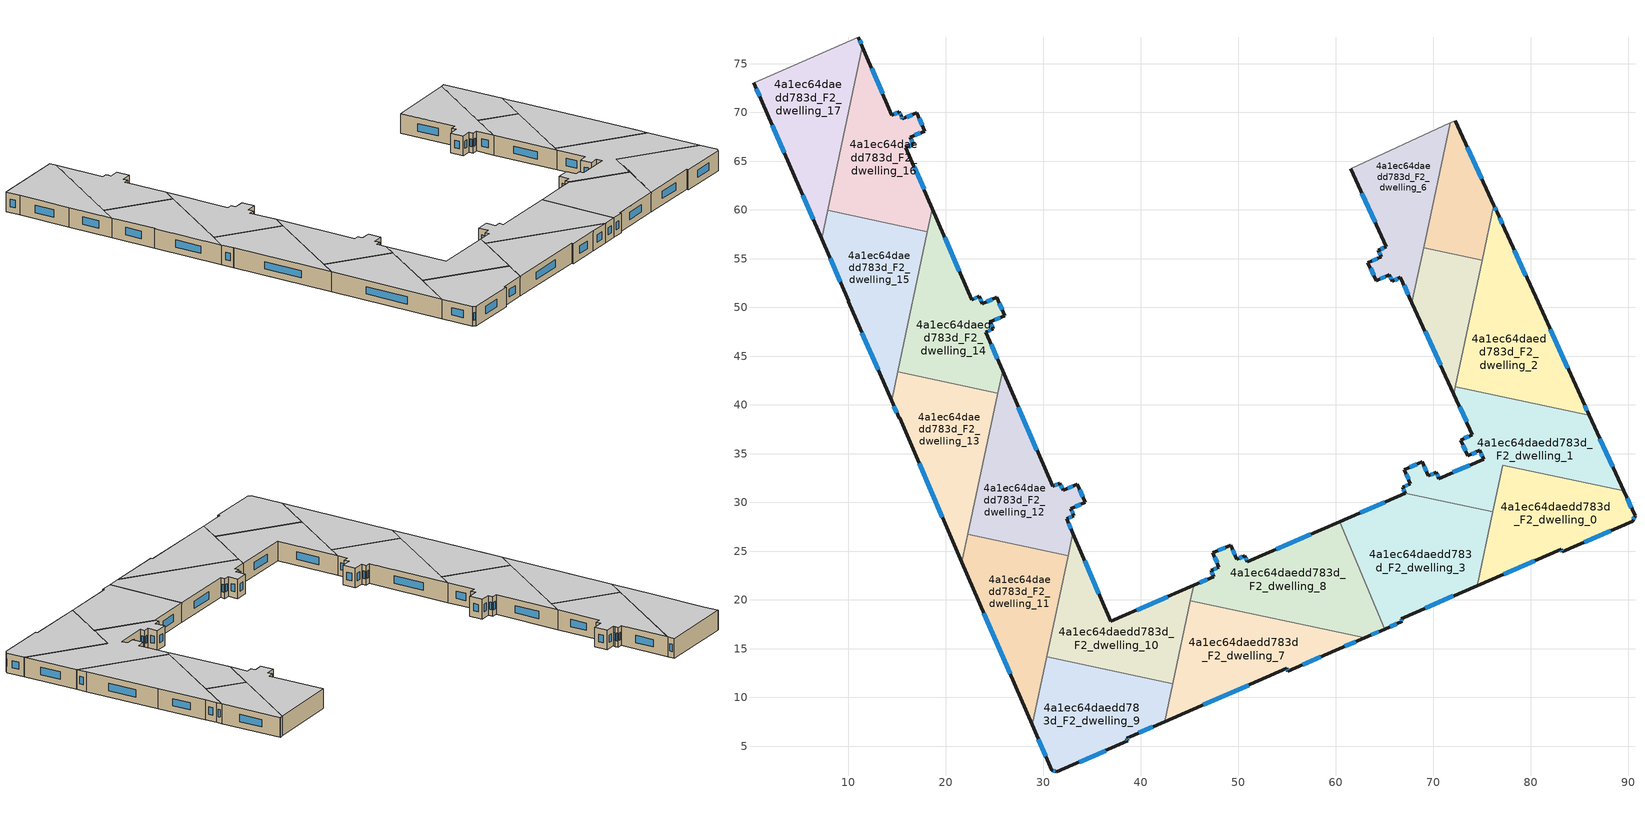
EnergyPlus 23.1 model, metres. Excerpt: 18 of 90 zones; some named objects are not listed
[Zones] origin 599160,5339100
4a1ec64daedd783d_F2_dwelling_0
 floor to 4a1ec64daedd783d_F1_dwelling_0 (EU_floor_Construction): 89.51,31.21 90.68,28.65 90.45,28.08 83.2,24.92 83.09,25.2 74.5,21.46 77.12,33.83 z6
 wall outside (EU_wall_Construction): 74.5,21.46 83.09,25.2 83.2,24.92 90.45,28.08 90.68,28.65 89.51,31.21 z6:9
 wall to 4a1ec64daedd783d_F2_dwelling_1 (EU_wall_Construction): 89.51,31.21 77.12,33.83 76.1,29.02 z6:9
 wall to 4a1ec64daedd783d_F2_dwelling_3 (EU_wall_Construction): 76.1,29.02 74.5,21.46 z6:9
 window (EU_Window_Construction): 90.31,29.45 89.88,30.4 / 90.52,28.26 90.61,28.47 / 85.47,25.91 88.18,27.09 / 83.13,25.11 83.17,25.01 / 77.19,22.64 80.4,24.03 z6.94:8.06
 ceiling to 4a1ec64daedd783d_F3_dwelling_0 (EU_floor_Construction): 90.45,28.08 90.68,28.65 89.51,31.21 77.12,33.83 74.5,21.46 83.09,25.2 83.2,24.92 z9
4a1ec64daedd783d_F2_dwelling_1
 floor to 4a1ec64daedd783d_F1_dwelling_1 (EU_floor_Construction): 85.96,38.96 89.51,31.21 77.12,33.83 76.1,29.02 67.09,30.93 67.11,30.94 66.84,31.57 67.65,31.92 67.02,33.37 68.85,34.16 69.48,32.72 70.29,33.07 70.56,32.45 75.16,34.44 74.75,35.33 73.53,34.77 72.79,36.39 74.01,36.95 72.1,41.12 72.26,41.87 z6
 wall outside (EU_wall_Construction): 72.1,41.12 74.01,36.95 72.79,36.39 73.53,34.77 74.75,35.33 75.16,34.44 70.56,32.45 70.29,33.07 69.48,32.72 68.85,34.16 67.02,33.37 67.65,31.92 66.84,31.57 67.11,30.94 67.09,30.93 / 89.51,31.21 85.96,38.96 z6:9
 wall to 4a1ec64daedd783d_F2_dwelling_2 (EU_wall_Construction): 85.96,38.96 72.26,41.87 z6:9
 wall to 4a1ec64daedd783d_F2_dwelling_3 (EU_wall_Construction): 67.09,30.93 76.1,29.02 z6:9
 wall to 4a1ec64daedd783d_F2_dwelling_4 (EU_wall_Construction): 72.26,41.87 72.1,41.12 z6:9
 window (EU_Window_Construction): 67.39,31.81 67.09,31.68 / 67.22,32.91 67.45,32.37 / 68.28,33.91 67.59,33.62 / 69.28,33.17 69.05,33.71 / 70.04,32.96 69.73,32.83 / 70.48,32.64 70.38,32.87 / 73.72,33.82 72,33.07 / 74.88,35.05 75.03,34.72 / 73.92,34.94 74.37,35.15 / 73.02,35.89 73.3,35.28 / 73.62,36.78 73.17,36.57 / 72.69,39.81 73.41,38.26 / 88.4,33.64 87.07,36.53 / 66.92,31.37 67.02,31.14 z6.94:8.06
 ceiling to 4a1ec64daedd783d_F3_dwelling_1 (EU_floor_Construction): 89.51,31.21 85.96,38.96 72.26,41.87 72.1,41.12 74.01,36.95 72.79,36.39 73.53,34.77 74.75,35.33 75.16,34.44 70.56,32.45 70.29,33.07 69.48,32.72 68.85,34.16 67.02,33.37 67.65,31.92 66.84,31.57 67.11,30.94 67.09,30.93 76.1,29.02 77.12,33.83 z9
4a1ec64daedd783d_F2_dwelling_10
 floor to 4a1ec64daedd783d_F1_dwelling_10 (EU_floor_Construction): 45.41,21.5 43.27,11.42 30.33,14.16 33.02,26.83 36.92,17.8 z6
 wall outside (EU_wall_Construction): 45.41,21.5 36.92,17.8 33.02,26.83 z6:9
 wall to 4a1ec64daedd783d_F2_dwelling_9 (EU_wall_Construction): 30.33,14.16 43.27,11.42 z6:9
 wall to 4a1ec64daedd783d_F2_dwelling_7 (EU_wall_Construction): 43.27,11.42 45.08,19.92 z6:9
 wall to 4a1ec64daedd783d_F2_dwelling_11 (EU_wall_Construction): 32.53,24.55 30.33,14.16 z6:9
 wall to 4a1ec64daedd783d_F2_dwelling_12 (EU_wall_Construction): 33.02,26.83 32.53,24.55 z6:9
 wall to 4a1ec64daedd783d_F2_dwelling_8 (EU_wall_Construction): 45.08,19.92 45.41,21.5 z6:9
 window (EU_Window_Construction): 42.75,20.34 39.58,18.96 / 35.7,20.63 34.24,24 z6.94:8.06
 ceiling to 4a1ec64daedd783d_F3_dwelling_10 (EU_floor_Construction): 43.27,11.42 45.41,21.5 36.92,17.8 33.02,26.83 30.33,14.16 z9
4a1ec64daedd783d_F2_dwelling_11
 floor to 4a1ec64daedd783d_F1_dwelling_11 (EU_floor_Construction): 32.53,24.54 28.85,7.17 21.64,23.85 22.25,26.72 z6
 wall outside (EU_wall_Construction): 21.64,23.85 28.85,7.17 z6:9
 wall to 4a1ec64daedd783d_F2_dwelling_12 (EU_wall_Construction): 32.53,24.54 22.25,26.72 z6:9
 wall to 4a1ec64daedd783d_F2_dwelling_13 (EU_wall_Construction): 22.25,26.72 21.64,23.85 z6:9
 wall to 4a1ec64daedd783d_F2_dwelling_9 (EU_wall_Construction): 28.85,7.17 30.33,14.16 z6:9
 window (EU_Window_Construction): 23.9,18.63 26.59,12.4 z6.94:8.06
 ceiling to 4a1ec64daedd783d_F3_dwelling_11 (EU_floor_Construction): 28.85,7.17 32.53,24.54 22.25,26.72 21.64,23.85 z9
4a1ec64daedd783d_F2_dwelling_12
 floor to 4a1ec64daedd783d_F1_dwelling_12 (EU_floor_Construction): 25.81,43.5 30.94,31.64 31.7,31.97 32.01,31.24 33.49,31.88 34.3,30.01 32.82,29.37 33.14,28.64 32.38,28.31 33.02,26.83 32.53,24.54 22.25,26.72 z6
 wall outside (EU_wall_Construction): 33.02,26.83 32.38,28.31 33.14,28.64 32.82,29.37 34.3,30.01 33.49,31.88 32.01,31.24 31.7,31.97 30.94,31.64 25.81,43.5 z6:9
 wall to 4a1ec64daedd783d_F2_dwelling_14 (EU_wall_Construction): 25.81,43.5 25.32,41.2 z6:9
 wall to 4a1ec64daedd783d_F2_dwelling_13 (EU_wall_Construction): 25.32,41.2 22.25,26.73 z6:9
 window (EU_Window_Construction): 31.46,31.87 31.17,31.74 / 31.91,31.47 31.79,31.74 / 33.03,31.68 32.47,31.44 / 34.05,30.59 33.74,31.29 / 33.28,29.57 33.84,29.81 / 33.04,28.87 32.92,29.14 / 32.61,28.41 32.9,28.54 / 32.82,27.3 32.58,27.85 / 29.33,35.36 27.41,39.78 z6.94:8.06
 ceiling to 4a1ec64daedd783d_F3_dwelling_12 (EU_floor_Construction): 32.53,24.54 33.02,26.83 32.38,28.31 33.14,28.64 32.82,29.37 34.3,30.01 33.49,31.88 32.01,31.24 31.7,31.97 30.94,31.64 25.81,43.5 22.25,26.72 z9
4a1ec64daedd783d_F2_dwelling_13
 floor to 4a1ec64daedd783d_F1_dwelling_13 (EU_floor_Construction): 25.32,41.2 21.64,23.85 15.24,38.66 15.19,38.63 14.42,40.41 15.05,43.38 z6
 wall outside (EU_wall_Construction): 14.42,40.41 15.19,38.63 15.24,38.66 21.64,23.85 z6:9
 wall to 4a1ec64daedd783d_F2_dwelling_14 (EU_wall_Construction): 25.32,41.2 15.05,43.38 z6:9
 wall to 4a1ec64daedd783d_F2_dwelling_15 (EU_wall_Construction): 15.05,43.38 14.42,40.41 z6:9
 window (EU_Window_Construction): 17.25,34.02 19.63,28.5 / 14.66,39.85 14.95,39.19 z6.94:8.06
 ceiling to 4a1ec64daedd783d_F3_dwelling_13 (EU_floor_Construction): 21.64,23.85 25.32,41.2 15.05,43.38 14.42,40.41 15.19,38.63 15.24,38.66 z9
4a1ec64daedd783d_F2_dwelling_14
 floor to 4a1ec64daedd783d_F1_dwelling_14 (EU_floor_Construction): 18.61,60.14 22.65,50.79 23.41,51.12 23.73,50.4 25.2,51.04 26.02,49.16 24.54,48.52 24.85,47.79 24.09,47.47 25.81,43.5 25.32,41.2 15.05,43.38 z6
 wall outside (EU_wall_Construction): 25.81,43.5 24.09,47.47 24.85,47.79 24.54,48.52 26.02,49.16 25.2,51.04 23.73,50.4 23.41,51.12 22.65,50.79 18.61,60.14 z6:9
 wall to 4a1ec64daedd783d_F2_dwelling_16 (EU_wall_Construction): 18.61,60.14 18.11,57.78 z6:9
 wall to 4a1ec64daedd783d_F2_dwelling_15 (EU_wall_Construction): 18.11,57.78 15.05,43.38 z6:9
 window (EU_Window_Construction): 23.17,51.02 22.89,50.9 / 23.63,50.62 23.51,50.9 / 24.74,50.84 24.19,50.6 / 25.76,49.75 25.46,50.45 / 25,48.72 25.55,48.96 / 24.75,48.02 24.63,48.29 / 24.33,47.57 24.61,47.69 / 25.27,44.75 24.63,46.22 / 21.38,53.73 19.88,57.21 z6.94:8.06
 ceiling to 4a1ec64daedd783d_F3_dwelling_14 (EU_floor_Construction): 25.32,41.2 25.81,43.5 24.09,47.47 24.85,47.79 24.54,48.52 26.02,49.16 25.2,51.04 23.73,50.4 23.41,51.12 22.65,50.79 18.61,60.14 15.05,43.38 z9
4a1ec64daedd783d_F2_dwelling_15
 floor to 4a1ec64daedd783d_F1_dwelling_15 (EU_floor_Construction): 18.11,57.79 14.42,40.41 10.01,50.61 10.05,50.63 7.26,57.03 7.88,59.96 z6
 wall outside (EU_wall_Construction): 7.26,57.03 10.05,50.63 10.01,50.61 14.42,40.41 z6:9
 wall to 4a1ec64daedd783d_F2_dwelling_16 (EU_wall_Construction): 18.11,57.79 7.88,59.96 z6:9
 wall to 4a1ec64daedd783d_F2_dwelling_17 (EU_wall_Construction): 7.88,59.96 7.26,57.03 z6:9
 window (EU_Window_Construction): 11.39,47.41 13.04,43.6 / 8.13,55.02 9.17,52.64 z6.94:8.06
 ceiling to 4a1ec64daedd783d_F3_dwelling_15 (EU_floor_Construction): 14.42,40.41 18.11,57.79 7.88,59.96 7.26,57.03 10.05,50.63 10.01,50.61 z9
4a1ec64daedd783d_F2_dwelling_16
 floor to 4a1ec64daedd783d_F1_dwelling_16 (EU_floor_Construction): 17.02,69.97 17.83,68.09 16.35,67.45 16.66,66.73 15.91,66.4 18.61,60.14 18.11,57.79 7.88,59.96 11.44,76.73 14.46,69.73 15.22,70.05 15.4,69.64 15.54,69.33 z6
 wall outside (EU_wall_Construction): 18.61,60.14 15.91,66.4 16.66,66.73 16.35,67.45 17.83,68.09 17.02,69.97 15.54,69.33 15.4,69.64 15.22,70.05 14.46,69.73 11.44,76.73 z6:9
 wall to 4a1ec64daedd783d_F2_dwelling_17 (EU_wall_Construction): 11.44,76.73 7.88,59.96 z6:9
 window (EU_Window_Construction): 14.99,69.95 14.7,69.83 / 15.35,69.77 15.28,69.92 / 15.5,69.43 15.44,69.54 / 16.55,69.77 16,69.53 / 17.57,68.68 17.27,69.38 / 16.81,67.65 17.36,67.89 / 16.56,66.95 16.45,67.23 / 16.14,66.5 16.43,66.62 / 17.76,62.1 16.75,64.44 / 13.51,71.92 12.39,74.53 z6.94:8.06
 ceiling to 4a1ec64daedd783d_F3_dwelling_16 (EU_floor_Construction): 18.11,57.79 18.61,60.14 15.91,66.4 16.66,66.73 16.35,67.45 17.83,68.09 17.02,69.97 15.54,69.33 15.4,69.64 15.22,70.05 14.46,69.73 11.44,76.73 7.88,59.96 z9
4a1ec64daedd783d_F2_dwelling_17
 floor to 4a1ec64daedd783d_F1_dwelling_17 (EU_floor_Construction): 11,77.73 11.44,76.73 7.26,57.03 4.43,63.51 1.18,71.02 0.26,73.04 0.32,73.06 z6
 wall outside (EU_wall_Construction): 11.44,76.73 11,77.73 / 0.26,73.04 1.18,71.02 4.43,63.51 7.26,57.03 z6:9
 wall adiabatic (EU_wall_Construction): 11,77.73 0.32,73.06 0.26,73.04 z6:9
 window (EU_Window_Construction): 11.3,77.04 11.14,77.42 / 5.32,61.48 6.37,59.06 / 2.2,68.67 3.41,65.87 / 0.55,72.41 0.89,71.65 z6.94:8.06
 ceiling to 4a1ec64daedd783d_F3_dwelling_17 (EU_floor_Construction): 7.26,57.03 11.44,76.73 11,77.73 0.32,73.06 0.26,73.04 1.18,71.02 4.43,63.51 z9
4a1ec64daedd783d_F2_dwelling_2
 floor to 4a1ec64daedd783d_F1_dwelling_2 (EU_floor_Construction): 77.31,58.03 80.49,51.08 85.3,40.42 85.96,38.96 72.26,41.87 76.2,60.49 76.54,59.75 z6
 wall outside (EU_wall_Construction): 85.96,38.96 85.3,40.42 80.49,51.08 77.31,58.03 76.54,59.75 76.2,60.49 z6:9
 wall to 4a1ec64daedd783d_F2_dwelling_5 (EU_wall_Construction): 76.2,60.49 75.01,54.84 z6:9
 wall to 4a1ec64daedd783d_F2_dwelling_4 (EU_wall_Construction): 75.01,54.84 72.26,41.87 z6:9
 window (EU_Window_Construction): 77.07,58.57 76.78,59.21 / 79.49,53.26 78.31,55.85 / 83.79,43.76 82,47.74 / 85.75,39.42 85.51,39.96 / 76.44,59.98 76.31,60.26 z6.94:8.06
 ceiling to 4a1ec64daedd783d_F3_dwelling_2 (EU_floor_Construction): 85.96,38.96 85.3,40.42 80.49,51.08 77.31,58.03 76.54,59.75 76.2,60.49 72.26,41.87 z9
4a1ec64daedd783d_F2_dwelling_3
 floor to 4a1ec64daedd783d_F1_dwelling_3 (EU_floor_Construction): 76.1,29.02 74.5,21.46 66.7,18.08 66.8,17.79 65.01,17.01 60.41,28.02 67.09,30.93 z6
 wall outside (EU_wall_Construction): 65.01,17.01 66.8,17.79 66.7,18.08 74.5,21.46 / 67.09,30.93 60.41,28.02 z6:9
 wall to 4a1ec64daedd783d_F2_dwelling_8 (EU_wall_Construction): 60.41,28.02 65.01,17.01 z6:9
 window (EU_Window_Construction): 69.14,19.14 72.05,20.4 / 66.77,17.88 66.73,17.99 / 65.57,17.25 66.24,17.54 / 65,30.02 62.5,28.94 z6.94:8.06
 ceiling to 4a1ec64daedd783d_F3_dwelling_3 (EU_floor_Construction): 74.5,21.46 76.1,29.02 67.09,30.93 60.41,28.02 65.01,17.01 66.8,17.79 66.7,18.08 z9
4a1ec64daedd783d_F2_dwelling_4
 floor to 4a1ec64daedd783d_F1_dwelling_4 (EU_floor_Construction): 75.01,54.84 72.1,41.12 67.8,50.48 69,56.11 z6
 wall outside (EU_wall_Construction): 67.8,50.48 72.1,41.12 z6:9
 wall to 4a1ec64daedd783d_F2_dwelling_5 (EU_wall_Construction): 75.01,54.84 69,56.11 z6:9
 wall to 4a1ec64daedd783d_F2_dwelling_6 (EU_wall_Construction): 69,56.11 67.8,50.48 z6:9
 window (EU_Window_Construction): 69.15,47.54 70.75,44.05 z6.94:8.06
 ceiling to 4a1ec64daedd783d_F3_dwelling_4 (EU_floor_Construction): 72.1,41.12 75.01,54.84 69,56.11 67.8,50.48 z9
4a1ec64daedd783d_F2_dwelling_5
 floor to 4a1ec64daedd783d_F1_dwelling_5 (EU_floor_Construction): 72.26,69.16 76.2,60.49 75.01,54.84 69,56.11 71.71,68.92 72.14,69.11 z6
 wall outside (EU_wall_Construction): 76.2,60.49 72.26,69.16 z6:9
 wall adiabatic (EU_wall_Construction): 72.26,69.16 72.14,69.11 71.71,68.92 z6:9
 wall to 4a1ec64daedd783d_F2_dwelling_6 (EU_wall_Construction): 71.71,68.92 69,56.11 z6:9
 window (EU_Window_Construction): 74.97,63.21 73.49,66.44 z6.94:8.06
 ceiling to 4a1ec64daedd783d_F3_dwelling_5 (EU_floor_Construction): 75.01,54.84 76.2,60.49 72.26,69.16 72.14,69.11 71.71,68.92 69,56.11 z9
4a1ec64daedd783d_F2_dwelling_6
 floor to 4a1ec64daedd783d_F1_dwelling_6 (EU_floor_Construction): 71.71,68.92 67.8,50.48 66.61,53.07 65.79,52.69 65.49,53.36 64.13,52.73 63.29,54.58 64.64,55.2 64.34,55.86 65.16,56.24 61.5,64.23 z6
 wall outside (EU_wall_Construction): 61.5,64.23 65.16,56.24 64.34,55.86 64.64,55.2 63.29,54.58 64.13,52.73 65.49,53.36 65.79,52.69 66.61,53.07 67.8,50.48 z6:9
 wall adiabatic (EU_wall_Construction): 71.71,68.92 61.5,64.23 z6:9
 window (EU_Window_Construction): 63.55,54 63.87,53.31 / 64.22,55 63.71,54.77 / 64.43,55.65 64.55,55.41 / 64.9,56.12 64.6,55.98 / 62.65,61.73 64.01,58.74 / 66.99,52.26 67.43,51.29 / 66.05,52.81 66.36,52.95 / 65.58,53.15 65.7,52.9 / 64.56,52.93 65.06,53.16 z6.94:8.06
 ceiling to 4a1ec64daedd783d_F3_dwelling_6 (EU_floor_Construction): 67.8,50.48 71.71,68.92 61.5,64.23 65.16,56.24 64.34,55.86 64.64,55.2 63.29,54.58 64.13,52.73 65.49,53.36 65.79,52.69 66.61,53.07 z9
4a1ec64daedd783d_F2_dwelling_7
 floor to 4a1ec64daedd783d_F1_dwelling_7 (EU_floor_Construction): 62.98,16.13 59.98,14.82 55.07,12.7 54.97,12.97 42.45,7.52 45.07,19.92 z6
 wall outside (EU_wall_Construction): 42.45,7.52 54.97,12.97 55.07,12.7 59.98,14.82 62.98,16.13 z6:9
 wall to 4a1ec64daedd783d_F2_dwelling_8 (EU_wall_Construction): 62.98,16.13 45.07,19.92 z6:9
 wall to 4a1ec64daedd783d_F2_dwelling_9 (EU_wall_Construction): 43.27,11.42 42.45,7.52 z6:9
 window (EU_Window_Construction): 60.92,15.23 62.04,15.72 / 56.61,13.36 58.44,14.16 / 55,12.89 55.04,12.79 / 46.37,9.23 51.04,11.27 z6.94:8.06
 ceiling to 4a1ec64daedd783d_F3_dwelling_7 (EU_floor_Construction): 59.98,14.82 62.98,16.13 45.07,19.92 42.45,7.52 54.97,12.97 55.07,12.7 z9
4a1ec64daedd783d_F2_dwelling_8
 floor to 4a1ec64daedd783d_F1_dwelling_8 (EU_floor_Construction): 60.41,28.02 65.01,17.01 62.98,16.13 45.07,19.92 45.41,21.5 47.47,22.39 47.2,23.02 48.01,23.37 47.38,24.82 49.21,25.62 49.84,24.17 50.65,24.52 50.93,23.9 z6
 wall outside (EU_wall_Construction): 60.41,28.02 50.93,23.9 50.65,24.52 49.84,24.17 49.21,25.62 47.38,24.82 48.01,23.37 47.2,23.02 47.47,22.39 45.41,21.5 / 62.98,16.13 65.01,17.01 z6:9
 window (EU_Window_Construction): 48.64,25.37 47.95,25.07 / 49.64,24.62 49.41,25.16 / 50.4,24.41 50.09,24.28 / 50.84,24.09 50.74,24.33 / 57.44,26.73 53.9,25.19 / 63.62,16.4 64.38,16.73 / 46.82,22.11 46.05,21.78 / 47.28,22.82 47.38,22.59 / 47.75,23.26 47.45,23.13 / 47.58,24.37 47.81,23.83 z6.94:8.06
 ceiling to 4a1ec64daedd783d_F3_dwelling_8 (EU_floor_Construction): 65.01,17.01 60.41,28.02 50.93,23.9 50.65,24.52 49.84,24.17 49.21,25.62 47.38,24.82 48.01,23.37 47.2,23.02 47.47,22.39 45.41,21.5 45.07,19.92 62.98,16.13 z9
4a1ec64daedd783d_F2_dwelling_9
 floor to 4a1ec64daedd783d_F1_dwelling_9 (EU_floor_Construction): 43.27,11.42 42.45,7.52 38.57,5.84 38.66,5.54 31.38,2.36 30.85,2.54 28.85,7.17 30.33,14.16 z6
 wall outside (EU_wall_Construction): 28.85,7.17 30.85,2.54 31.38,2.36 38.66,5.54 38.57,5.84 42.45,7.52 z6:9
 window (EU_Window_Construction): 39.78,6.37 41.23,6.99 / 38.63,5.63 38.6,5.74 / 33.66,3.35 36.38,4.54 / 31.02,2.48 31.21,2.41 / 29.47,5.72 30.22,3.99 z6.94:8.06
 ceiling to 4a1ec64daedd783d_F3_dwelling_9 (EU_floor_Construction): 42.45,7.52 43.27,11.42 30.33,14.16 28.85,7.17 30.85,2.54 31.38,2.36 38.66,5.54 38.57,5.84 z9
[Building]
EU S2 Campaign: North Axis=0; Terrain=City; Solar Distribution=FullExterior
[Site:Location]
Vienna: Latitude=48; Longitude=16.5; Time Zone=1; Elevation=183
[SizingPeriod:WeatherFileDays]
AnnualSizingPeriod: Begin Month=1; Begin Day of Month=1; End Month=12; End Day of Month=31; Day of Week for Start Day=Monday; Use Weather File Daylight Saving Period=No; Use Weather File Rain and Snow Indicators=No
[MATERIAL]
EU_InternalMass_Material: Roughness=MediumRough; Thickness=0.1; Conductivity=1; Density=1800; Specific Heat=900; Thermal Absorptance=0.9; Solar Absorptance=0.7; Visible Absorptance=0.7
[MATERIAL:NOMASS] Roughness=MediumRough; Thermal Absorptance=0.9; Solar Absorptance=0.7; Visible Absorptance=0.7
Name | Thermal Resistance
EU_wall_NoMass | 0.914258
EU_floor_NoMass | 1.09711
[WINDOWMATERIAL:SIMPLEGLAZINGSYSTEM]
EU_Window_SimpleGlazing: UFactor=2.09642; Solar Heat Gain Coefficient=0.65; Visible Transmittance=0.65
[CONSTRUCTION]
EU_wall_Construction: EU_wall_NoMass
EU_floor_Construction: EU_floor_NoMass
EU_Window_Construction: EU_Window_SimpleGlazing
EU_InternalMass_Construction: EU_InternalMass_Material
[ZONE] Type=1; Multiplier=1; Ceiling Height=autocalculate; Floor Area=autocalculate; Part of Total Floor Area=Yes
Name | Volume
4a1ec64daedd783d_F2_dwelling_0 | 325.647
4a1ec64daedd783d_F2_dwelling_1 | 408.702
4a1ec64daedd783d_F2_dwelling_10 | 325.064
4a1ec64daedd783d_F2_dwelling_11 | 326.219
4a1ec64daedd783d_F2_dwelling_12 | 326.174
4a1ec64daedd783d_F2_dwelling_13 | 325.652
4a1ec64daedd783d_F2_dwelling_14 | 325.607
4a1ec64daedd783d_F2_dwelling_15 | 325.638
4a1ec64daedd783d_F2_dwelling_16 | 325.633
4a1ec64daedd783d_F2_dwelling_17 | 325.603
4a1ec64daedd783d_F2_dwelling_2 | 400.353
4a1ec64daedd783d_F2_dwelling_3 | 418.328
4a1ec64daedd783d_F2_dwelling_4 | 182.31
4a1ec64daedd783d_F2_dwelling_5 | 182.321
4a1ec64daedd783d_F2_dwelling_6 | 273.592
4a1ec64daedd783d_F2_dwelling_7 | 345.525
4a1ec64daedd783d_F2_dwelling_8 | 393.91
4a1ec64daedd783d_F2_dwelling_9 | 325.06
[INTERNALMASS] Construction=EU_InternalMass_Construction
Name | Zone or ZoneList | Surface Area
4a1ec64daedd783d_F2_dwelling_0_EU_InternalMass | 4a1ec64daedd783d_F2_dwelling_0 | 108.548
4a1ec64daedd783d_F2_dwelling_1_EU_InternalMass | 4a1ec64daedd783d_F2_dwelling_1 | 136.229
4a1ec64daedd783d_F2_dwelling_2_EU_InternalMass | 4a1ec64daedd783d_F2_dwelling_2 | 133.452
4a1ec64daedd783d_F2_dwelling_3_EU_InternalMass | 4a1ec64daedd783d_F2_dwelling_3 | 139.453
4a1ec64daedd783d_F2_dwelling_4_EU_InternalMass | 4a1ec64daedd783d_F2_dwelling_4 | 60.7695
4a1ec64daedd783d_F2_dwelling_5_EU_InternalMass | 4a1ec64daedd783d_F2_dwelling_5 | 60.7738
4a1ec64daedd783d_F2_dwelling_6_EU_InternalMass | 4a1ec64daedd783d_F2_dwelling_6 | 91.195
4a1ec64daedd783d_F2_dwelling_7_EU_InternalMass | 4a1ec64daedd783d_F2_dwelling_7 | 115.174
4a1ec64daedd783d_F2_dwelling_8_EU_InternalMass | 4a1ec64daedd783d_F2_dwelling_8 | 131.295
4a1ec64daedd783d_F2_dwelling_9_EU_InternalMass | 4a1ec64daedd783d_F2_dwelling_9 | 108.354
4a1ec64daedd783d_F2_dwelling_10_EU_InternalMass | 4a1ec64daedd783d_F2_dwelling_10 | 108.354
4a1ec64daedd783d_F2_dwelling_11_EU_InternalMass | 4a1ec64daedd783d_F2_dwelling_11 | 108.738
4a1ec64daedd783d_F2_dwelling_12_EU_InternalMass | 4a1ec64daedd783d_F2_dwelling_12 | 108.725
4a1ec64daedd783d_F2_dwelling_13_EU_InternalMass | 4a1ec64daedd783d_F2_dwelling_13 | 108.552
4a1ec64daedd783d_F2_dwelling_14_EU_InternalMass | 4a1ec64daedd783d_F2_dwelling_14 | 108.534
4a1ec64daedd783d_F2_dwelling_15_EU_InternalMass | 4a1ec64daedd783d_F2_dwelling_15 | 108.547
4a1ec64daedd783d_F2_dwelling_16_EU_InternalMass | 4a1ec64daedd783d_F2_dwelling_16 | 108.544
4a1ec64daedd783d_F2_dwelling_17_EU_InternalMass | 4a1ec64daedd783d_F2_dwelling_17 | 108.534
[OTHEREQUIPMENT] Fuel Type=Electricity; Design Level Calculation Method=Watts/Area; Power per Zone Floor Area=1; Fraction Latent=0; Fraction Radiant=0; Fraction Lost=0; Carbon Dioxide Generation Rate=0; EndUse Subcategory=EU_Step8_InternalGains
Name | Zone or ZoneList or Space or SpaceList | Schedule
EU_Step8_InternalGain_4a1ec64daedd783d_F2_dwelling_0_f000 | 4a1ec64daedd783d_F2_dwelling_0 | EU_Step8_GainSchedule_4a1ec64daedd783d_F2_dwelling_0_f000
EU_Step8_InternalGain_4a1ec64daedd783d_F2_dwelling_1_f000 | 4a1ec64daedd783d_F2_dwelling_1 | EU_Step8_GainSchedule_4a1ec64daedd783d_F2_dwelling_1_f000
EU_Step8_InternalGain_4a1ec64daedd783d_F2_dwelling_2_f000 | 4a1ec64daedd783d_F2_dwelling_2 | EU_Step8_GainSchedule_4a1ec64daedd783d_F2_dwelling_2_f000
EU_Step8_InternalGain_4a1ec64daedd783d_F2_dwelling_3_f000 | 4a1ec64daedd783d_F2_dwelling_3 | EU_Step8_GainSchedule_4a1ec64daedd783d_F2_dwelling_3_f000
EU_Step8_InternalGain_4a1ec64daedd783d_F2_dwelling_4_f000 | 4a1ec64daedd783d_F2_dwelling_4 | EU_Step8_GainSchedule_4a1ec64daedd783d_F2_dwelling_4_f000
EU_Step8_InternalGain_4a1ec64daedd783d_F2_dwelling_5_f000 | 4a1ec64daedd783d_F2_dwelling_5 | EU_Step8_GainSchedule_4a1ec64daedd783d_F2_dwelling_5_f000
EU_Step8_InternalGain_4a1ec64daedd783d_F2_dwelling_6_f000 | 4a1ec64daedd783d_F2_dwelling_6 | EU_Step8_GainSchedule_4a1ec64daedd783d_F2_dwelling_6_f000
EU_Step8_InternalGain_4a1ec64daedd783d_F2_dwelling_7_f000 | 4a1ec64daedd783d_F2_dwelling_7 | EU_Step8_GainSchedule_4a1ec64daedd783d_F2_dwelling_7_f000
EU_Step8_InternalGain_4a1ec64daedd783d_F2_dwelling_8_f000 | 4a1ec64daedd783d_F2_dwelling_8 | EU_Step8_GainSchedule_4a1ec64daedd783d_F2_dwelling_8_f000
EU_Step8_InternalGain_4a1ec64daedd783d_F2_dwelling_9_f000 | 4a1ec64daedd783d_F2_dwelling_9 | EU_Step8_GainSchedule_4a1ec64daedd783d_F2_dwelling_9_f000
EU_Step8_InternalGain_4a1ec64daedd783d_F2_dwelling_10_f000 | 4a1ec64daedd783d_F2_dwelling_10 | EU_Step8_GainSchedule_4a1ec64daedd783d_F2_dwelling_10_f000
EU_Step8_InternalGain_4a1ec64daedd783d_F2_dwelling_11_f000 | 4a1ec64daedd783d_F2_dwelling_11 | EU_Step8_GainSchedule_4a1ec64daedd783d_F2_dwelling_11_f000
EU_Step8_InternalGain_4a1ec64daedd783d_F2_dwelling_12_f000 | 4a1ec64daedd783d_F2_dwelling_12 | EU_Step8_GainSchedule_4a1ec64daedd783d_F2_dwelling_12_f000
EU_Step8_InternalGain_4a1ec64daedd783d_F2_dwelling_13_f000 | 4a1ec64daedd783d_F2_dwelling_13 | EU_Step8_GainSchedule_4a1ec64daedd783d_F2_dwelling_13_f000
EU_Step8_InternalGain_4a1ec64daedd783d_F2_dwelling_14_f000 | 4a1ec64daedd783d_F2_dwelling_14 | EU_Step8_GainSchedule_4a1ec64daedd783d_F2_dwelling_14_f000
EU_Step8_InternalGain_4a1ec64daedd783d_F2_dwelling_15_f000 | 4a1ec64daedd783d_F2_dwelling_15 | EU_Step8_GainSchedule_4a1ec64daedd783d_F2_dwelling_15_f000
EU_Step8_InternalGain_4a1ec64daedd783d_F2_dwelling_16_f000 | 4a1ec64daedd783d_F2_dwelling_16 | EU_Step8_GainSchedule_4a1ec64daedd783d_F2_dwelling_16_f000
EU_Step8_InternalGain_4a1ec64daedd783d_F2_dwelling_17_f000 | 4a1ec64daedd783d_F2_dwelling_17 | EU_Step8_GainSchedule_4a1ec64daedd783d_F2_dwelling_17_f000
[ZONEVENTILATION:DESIGNFLOWRATE] Schedule=EU_AlwaysOn; Design Flow Rate Calculation Method=AirChanges/Hour; Air Changes per Hour=0.546891; Ventilation Type=Natural; Fan Pressure Rise=0; Fan Total Efficiency=1; Constant Term Coefficient=1; Temperature Term Coefficient=0; Velocity Term Coefficient=0; Velocity Squared Term Coefficient=0; Minimum Indoor Temperature=-100; Maximum Indoor Temperature=100; Delta Temperature=-100; Minimum Outdoor Temperature=-100; Maximum Outdoor Temperature=100; Maximum Wind Speed=40
Name | Zone or ZoneList or Space or SpaceList
EU_ConstantAir_4a1ec64daedd783d_F2_dwelling_0 | 4a1ec64daedd783d_F2_dwelling_0
EU_ConstantAir_4a1ec64daedd783d_F2_dwelling_1 | 4a1ec64daedd783d_F2_dwelling_1
EU_ConstantAir_4a1ec64daedd783d_F2_dwelling_2 | 4a1ec64daedd783d_F2_dwelling_2
EU_ConstantAir_4a1ec64daedd783d_F2_dwelling_3 | 4a1ec64daedd783d_F2_dwelling_3
EU_ConstantAir_4a1ec64daedd783d_F2_dwelling_4 | 4a1ec64daedd783d_F2_dwelling_4
EU_ConstantAir_4a1ec64daedd783d_F2_dwelling_5 | 4a1ec64daedd783d_F2_dwelling_5
EU_ConstantAir_4a1ec64daedd783d_F2_dwelling_6 | 4a1ec64daedd783d_F2_dwelling_6
EU_ConstantAir_4a1ec64daedd783d_F2_dwelling_7 | 4a1ec64daedd783d_F2_dwelling_7
EU_ConstantAir_4a1ec64daedd783d_F2_dwelling_8 | 4a1ec64daedd783d_F2_dwelling_8
EU_ConstantAir_4a1ec64daedd783d_F2_dwelling_9 | 4a1ec64daedd783d_F2_dwelling_9
EU_ConstantAir_4a1ec64daedd783d_F2_dwelling_10 | 4a1ec64daedd783d_F2_dwelling_10
EU_ConstantAir_4a1ec64daedd783d_F2_dwelling_11 | 4a1ec64daedd783d_F2_dwelling_11
EU_ConstantAir_4a1ec64daedd783d_F2_dwelling_12 | 4a1ec64daedd783d_F2_dwelling_12
EU_ConstantAir_4a1ec64daedd783d_F2_dwelling_13 | 4a1ec64daedd783d_F2_dwelling_13
EU_ConstantAir_4a1ec64daedd783d_F2_dwelling_14 | 4a1ec64daedd783d_F2_dwelling_14
EU_ConstantAir_4a1ec64daedd783d_F2_dwelling_15 | 4a1ec64daedd783d_F2_dwelling_15
EU_ConstantAir_4a1ec64daedd783d_F2_dwelling_16 | 4a1ec64daedd783d_F2_dwelling_16
EU_ConstantAir_4a1ec64daedd783d_F2_dwelling_17 | 4a1ec64daedd783d_F2_dwelling_17
[HVACTEMPLATE:ZONE:IDEALLOADSAIRSYSTEM] System Availability Schedule=EU_AlwaysOn; Maximum Heating Supply Air Temperature=50; Minimum Cooling Supply Air Temperature=13; Maximum Heating Supply Air Humidity Ratio=0.0156; Minimum Cooling Supply Air Humidity Ratio=0.0077; Heating Limit=NoLimit; Cooling Limit=NoLimit; Heating Availability Schedule=EU_AlwaysOn; Cooling Availability Schedule=EU_CoolingOff; Dehumidification Control Type=ConstantSensibleHeatRatio; Cooling Sensible Heat Ratio=0.7; Dehumidification Setpoint=60; Humidification Control Type=None; Humidification Setpoint=30; Outdoor Air Method=None; Outdoor Air Flow Rate per Person=0.00944; Outdoor Air Flow Rate per Zone Floor Area=0; Outdoor Air Flow Rate per Zone=0; Demand Controlled Ventilation Type=None; Outdoor Air Economizer Type=NoEconomizer; Heat Recovery Type=None; Sensible Heat Recovery Effectiveness=0.7; Latent Heat Recovery Effectiveness=0.65
Name | Template Thermostat
4a1ec64daedd783d_F2_dwelling_0 | EU_HeatOnly_4a1ec64daedd783d_F2_dwelling_0
4a1ec64daedd783d_F2_dwelling_1 | EU_HeatOnly_4a1ec64daedd783d_F2_dwelling_1
4a1ec64daedd783d_F2_dwelling_2 | EU_HeatOnly_4a1ec64daedd783d_F2_dwelling_2
4a1ec64daedd783d_F2_dwelling_3 | EU_HeatOnly_4a1ec64daedd783d_F2_dwelling_3
4a1ec64daedd783d_F2_dwelling_4 | EU_HeatOnly_4a1ec64daedd783d_F2_dwelling_4
4a1ec64daedd783d_F2_dwelling_5 | EU_HeatOnly_4a1ec64daedd783d_F2_dwelling_5
4a1ec64daedd783d_F2_dwelling_6 | EU_HeatOnly_4a1ec64daedd783d_F2_dwelling_6
4a1ec64daedd783d_F2_dwelling_7 | EU_HeatOnly_4a1ec64daedd783d_F2_dwelling_7
4a1ec64daedd783d_F2_dwelling_8 | EU_HeatOnly_4a1ec64daedd783d_F2_dwelling_8
4a1ec64daedd783d_F2_dwelling_9 | EU_HeatOnly_4a1ec64daedd783d_F2_dwelling_9
4a1ec64daedd783d_F2_dwelling_10 | EU_HeatOnly_4a1ec64daedd783d_F2_dwelling_10
4a1ec64daedd783d_F2_dwelling_11 | EU_HeatOnly_4a1ec64daedd783d_F2_dwelling_11
4a1ec64daedd783d_F2_dwelling_12 | EU_HeatOnly_4a1ec64daedd783d_F2_dwelling_12
4a1ec64daedd783d_F2_dwelling_13 | EU_HeatOnly_4a1ec64daedd783d_F2_dwelling_13
4a1ec64daedd783d_F2_dwelling_14 | EU_HeatOnly_4a1ec64daedd783d_F2_dwelling_14
4a1ec64daedd783d_F2_dwelling_15 | EU_HeatOnly_4a1ec64daedd783d_F2_dwelling_15
4a1ec64daedd783d_F2_dwelling_16 | EU_HeatOnly_4a1ec64daedd783d_F2_dwelling_16
4a1ec64daedd783d_F2_dwelling_17 | EU_HeatOnly_4a1ec64daedd783d_F2_dwelling_17
[SIZING:ZONE] Zone Cooling Design Supply Air Temperature Input Method=SupplyAirTemperature; Zone Cooling Design Supply Air Temperature=13; Zone Heating Design Supply Air Temperature Input Method=SupplyAirTemperature; Zone Heating Design Supply Air Temperature=50; Zone Cooling Design Supply Air Humidity Ratio=0.008; Zone Heating Design Supply Air Humidity Ratio=0.008; Cooling Design Air Flow Method=DesignDay; Cooling Design Air Flow Rate=0; Cooling Minimum Air Flow per Zone Floor Area=0.000762; Cooling Minimum Air Flow=0; Cooling Minimum Air Flow Fraction=0.2; Heating Design Air Flow Method=DesignDay; Heating Design Air Flow Rate=0; Heating Maximum Air Flow per Zone Floor Area=0.002032; Heating Maximum Air Flow=0.141576; Heating Maximum Air Flow Fraction=0.3; Account for Dedicated Outdoor Air System=No; Dedicated Outdoor Air System Control Strategy=NeutralSupplyAir; Dedicated Outdoor Air Low Setpoint Temperature for Design=autosize; Dedicated Outdoor Air High Setpoint Temperature for Design=autosize; Zone Load Sizing Method=Sensible Load Only No Latent Load; Zone Latent Cooling Design Supply Air Humidity Ratio Input Method=HumidityRatioDifference; Zone Cooling Design Supply Air Humidity Ratio Difference=0.005; Zone Latent Heating Design Supply Air Humidity Ratio Input Method=HumidityRatioDifference; Zone Humidification Design Supply Air Humidity Ratio Difference=0.005
4a1ec64daedd783d_F2_dwelling_0; 4a1ec64daedd783d_F2_dwelling_1; 4a1ec64daedd783d_F2_dwelling_2; 4a1ec64daedd783d_F2_dwelling_3; 4a1ec64daedd783d_F2_dwelling_4; 4a1ec64daedd783d_F2_dwelling_5; 4a1ec64daedd783d_F2_dwelling_6; 4a1ec64daedd783d_F2_dwelling_7; 4a1ec64daedd783d_F2_dwelling_8; 4a1ec64daedd783d_F2_dwelling_9; 4a1ec64daedd783d_F2_dwelling_10; 4a1ec64daedd783d_F2_dwelling_11; 4a1ec64daedd783d_F2_dwelling_12; 4a1ec64daedd783d_F2_dwelling_13; 4a1ec64daedd783d_F2_dwelling_14; 4a1ec64daedd783d_F2_dwelling_15; 4a1ec64daedd783d_F2_dwelling_16; 4a1ec64daedd783d_F2_dwelling_17
[SCHEDULE:CONSTANT]
Name | Hourly Value
EU_AlwaysOn | 1
EU_CoolingOff | 0
[SCHEDULE:FILE] Column Number=1; Rows to Skip at Top=0; Number of Hours of Data=8760; Column Separator=Comma; Interpolate to Timestep=No; Minutes per Item=60; Adjust Schedule for Daylight Savings=Yes
Name | File
EU_Step8_GainSchedule_4a1ec64daedd783d_F2_dwelling_0_f000 | ../../schedules/4a1ec64daedd783d/4a1ec64daedd783d_F2_dwelling_0_f000_gain.csv
EU_Step8_GainSchedule_4a1ec64daedd783d_F2_dwelling_1_f000 | ../../schedules/4a1ec64daedd783d/4a1ec64daedd783d_F2_dwelling_1_f000_gain.csv
EU_Step8_GainSchedule_4a1ec64daedd783d_F2_dwelling_2_f000 | ../../schedules/4a1ec64daedd783d/4a1ec64daedd783d_F2_dwelling_2_f000_gain.csv
EU_Step8_GainSchedule_4a1ec64daedd783d_F2_dwelling_3_f000 | ../../schedules/4a1ec64daedd783d/4a1ec64daedd783d_F2_dwelling_3_f000_gain.csv
EU_Step8_GainSchedule_4a1ec64daedd783d_F2_dwelling_4_f000 | ../../schedules/4a1ec64daedd783d/4a1ec64daedd783d_F2_dwelling_4_f000_gain.csv
EU_Step8_GainSchedule_4a1ec64daedd783d_F2_dwelling_5_f000 | ../../schedules/4a1ec64daedd783d/4a1ec64daedd783d_F2_dwelling_5_f000_gain.csv
EU_Step8_GainSchedule_4a1ec64daedd783d_F2_dwelling_6_f000 | ../../schedules/4a1ec64daedd783d/4a1ec64daedd783d_F2_dwelling_6_f000_gain.csv
EU_Step8_GainSchedule_4a1ec64daedd783d_F2_dwelling_7_f000 | ../../schedules/4a1ec64daedd783d/4a1ec64daedd783d_F2_dwelling_7_f000_gain.csv
EU_Step8_GainSchedule_4a1ec64daedd783d_F2_dwelling_8_f000 | ../../schedules/4a1ec64daedd783d/4a1ec64daedd783d_F2_dwelling_8_f000_gain.csv
EU_Step8_GainSchedule_4a1ec64daedd783d_F2_dwelling_9_f000 | ../../schedules/4a1ec64daedd783d/4a1ec64daedd783d_F2_dwelling_9_f000_gain.csv
EU_Step8_GainSchedule_4a1ec64daedd783d_F2_dwelling_10_f000 | ../../schedules/4a1ec64daedd783d/4a1ec64daedd783d_F2_dwelling_10_f000_gain.csv
EU_Step8_GainSchedule_4a1ec64daedd783d_F2_dwelling_11_f000 | ../../schedules/4a1ec64daedd783d/4a1ec64daedd783d_F2_dwelling_11_f000_gain.csv
EU_Step8_GainSchedule_4a1ec64daedd783d_F2_dwelling_12_f000 | ../../schedules/4a1ec64daedd783d/4a1ec64daedd783d_F2_dwelling_12_f000_gain.csv
EU_Step8_GainSchedule_4a1ec64daedd783d_F2_dwelling_13_f000 | ../../schedules/4a1ec64daedd783d/4a1ec64daedd783d_F2_dwelling_13_f000_gain.csv
EU_Step8_GainSchedule_4a1ec64daedd783d_F2_dwelling_14_f000 | ../../schedules/4a1ec64daedd783d/4a1ec64daedd783d_F2_dwelling_14_f000_gain.csv
EU_Step8_GainSchedule_4a1ec64daedd783d_F2_dwelling_15_f000 | ../../schedules/4a1ec64daedd783d/4a1ec64daedd783d_F2_dwelling_15_f000_gain.csv
EU_Step8_GainSchedule_4a1ec64daedd783d_F2_dwelling_16_f000 | ../../schedules/4a1ec64daedd783d/4a1ec64daedd783d_F2_dwelling_16_f000_gain.csv
EU_Step8_GainSchedule_4a1ec64daedd783d_F2_dwelling_17_f000 | ../../schedules/4a1ec64daedd783d/4a1ec64daedd783d_F2_dwelling_17_f000_gain.csv
